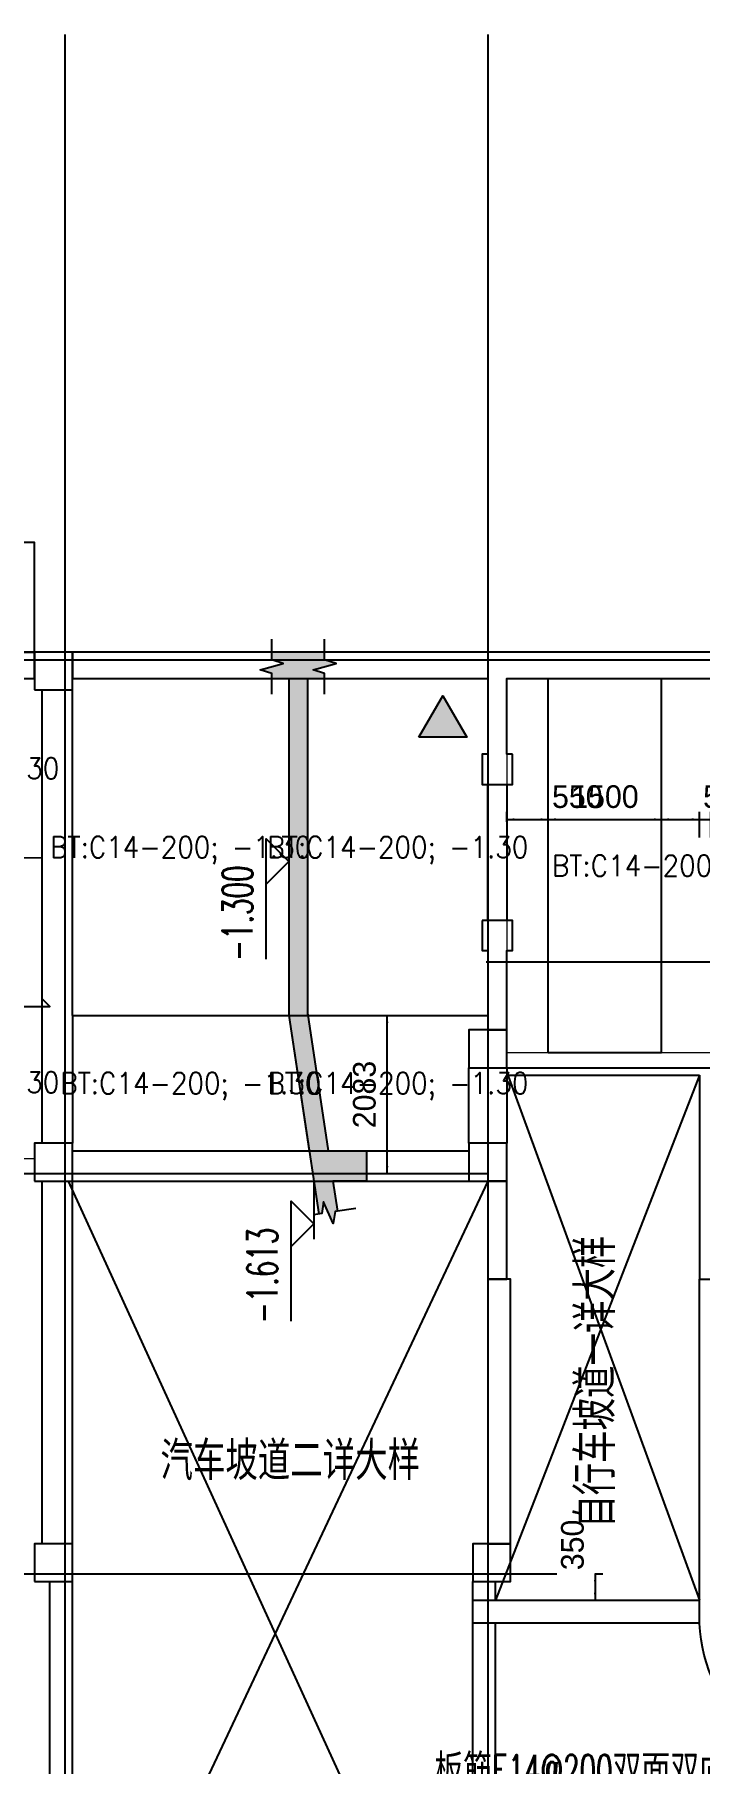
# Model space of a CAD drawing. Header units: millimetres. Extents: x 129427 to 386235, y 419441 to 703525.
# Drawn here: x 295196 to 303996, y 654936 to 677820 of the extents above; entities that cross this region are included whole.
import ezdxf
from ezdxf.enums import TextEntityAlignment as Align

# ---------------------------------------------------------------- set-up
doc = ezdxf.new("R2010")
doc.units = ezdxf.units.MM
doc.header["$LTSCALE"] = 100
for name, color, linetype in [('B-DIM', 1, 'Continuous'), ('B-dote', 253, 'Continuous'), ('B-TEXT', 7, 'Continuous'), ('B-开洞', 7, 'Continuous'), ('B-正筋钢筋', 6, 'Continuous'), ('B-沉降观测点', 5, 'Continuous'), ('COLU', 7, 'Continuous'), ('h填实-板', 254, 'Continuous'), ('h斜线-墙', 7, 'Continuous'), ('h斜线-柱', 7, 'Continuous'), ('Q-门框', 6, 'Continuous'), ('WALL', 3, 'Continuous'), ('梁', 4, 'Continuous'), ('梁虚线', 4, 'Continuous')]:
    doc.layers.add(name, color=color, linetype=linetype)
doc.layers.add('floor13', color=211, linetype='Continuous', lineweight=0, true_color=0xffaaff)
doc.styles.get("Standard").update_dxf_attribs({"font": 'standard'})
doc.styles.add('汉字', font='汉字')
doc.dimstyles.get("Standard").update_dxf_attribs({"dimtxt": 300, "dimasz": 100, "dimexe": 100, "dimexo": 250, "dimgap": 100, "dimtad": 0, "dimtoh": 1, "dimdec": 0, "dimdsep": 46, "dimcen": 0.09, "dimclrt": 7, "dimadec": 0, "dimazin": 0, "dimtfac": 1, "dimtdec": 4, "dimtofl": 0, "dimtmove": 0, "dimatfit": 3, "dimfxl": 4, "dimfxlon": 1, "dimtolj": 1, "dimtzin": 0, "dimarcsym": 0})

# ---------------------------------------------------------------- blocks, each defined once
blk = doc.blocks.new('*D111')
at = {"layer": 'B-TEXT', "color": 0, "linetype": 'ByBlock', "lineweight": -2}
for p, q in [((299640, 664835), (299963, 664835)), ((299863, 662745), (299863, 664835)), ((299640, 662745), (299963, 662745))]:
    blk.add_line(p, q, dxfattribs=at)
for points in [[(299863, 664835), (299880, 664735), (299846, 664735)], [(299863, 662745), (299846, 662845), (299880, 662845)]]:
    blk.add_solid(points, dxfattribs=at)
at = {"layer": 'B-TEXT', "color": 7, "linetype": 'Continuous', "lineweight": -2, "insert": (299563, 663790), "char_height": 300, "width": 780, "attachment_point": 5, "rotation": 90, "style": '汉字'}
blk.add_mtext('2083', dxfattribs=at)
blk = doc.blocks.new('*D591')
at = {"layer": 'B-DIM', "color": 0, "linetype": 'ByBlock', "lineweight": -2}
for p, q in [((302613, 657445), (302717, 657445)), ((302617, 657445), (302617, 657095)), ((302613, 657095), (302717, 657095))]:
    blk.add_line(p, q, dxfattribs=at)
for points in [[(302617, 657445), (302634, 657345), (302600, 657345)], [(302617, 657095), (302600, 657195), (302634, 657195)]]:
    blk.add_solid(points, dxfattribs=at)
at = {"layer": 'B-DIM', "color": 7, "linetype": 'Continuous', "lineweight": -2, "insert": (302317, 657828), "char_height": 300, "width": 566.67, "attachment_point": 5, "rotation": 90, "style": '汉字'}
blk.add_mtext('350', dxfattribs=at)
blk = doc.blocks.new('A$C7FDE0673')
at = {"layer": 'B-沉降观测点'}
blk.add_hatch(color=256, dxfattribs=at).paths.add_polyline_path([(318, 551), (0, 0), (636, 0)], flags=0)
blk.add_lwpolyline([(0, 0), (318, 551), (636, 0)], close=True, dxfattribs=at)
blk = doc.blocks.new('*D467')
at = {"layer": 'B-DIM', "color": 0, "linetype": 'ByBlock', "lineweight": -2}
for p, q in [((301446, 667401), (301446, 667531)), ((301996, 667401), (301996, 667531)), ((301446, 667431), (301996, 667431))]:
    blk.add_line(p, q, dxfattribs=at)
for points in [[(301446, 667431), (301546, 667447), (301546, 667414)], [(301996, 667431), (301896, 667414), (301896, 667447)]]:
    blk.add_solid(points, dxfattribs=at)
at = {"layer": 'B-DIM', "color": 7, "linetype": 'Continuous', "lineweight": -2, "insert": (302380, 667731), "char_height": 300, "width": 566.67, "attachment_point": 5, "style": '汉字'}
blk.add_mtext('550', dxfattribs=at)
blk = doc.blocks.new('*D119')
at = {"layer": 'B-DIM', "color": 0, "linetype": 'ByBlock', "lineweight": -2}
for p, q in [((301996, 667194), (301996, 667531)), ((303496, 667194), (303496, 667531)), ((301996, 667431), (303496, 667431))]:
    blk.add_line(p, q, dxfattribs=at)
for points in [[(301996, 667431), (302096, 667447), (302096, 667414)], [(303496, 667431), (303396, 667414), (303396, 667447)]]:
    blk.add_solid(points, dxfattribs=at)
at = {"layer": 'B-DIM', "color": 7, "linetype": 'Continuous', "lineweight": -2, "insert": (302746, 667731), "char_height": 300, "width": 690, "attachment_point": 5, "style": '汉字'}
blk.add_mtext('1500', dxfattribs=at)
blk = doc.blocks.new('*D586')
at = {"layer": 'B-DIM', "color": 0, "linetype": 'ByBlock', "lineweight": -2}
for p, q in [((303496, 667194), (303496, 667531)), ((303996, 667194), (303996, 667531)), ((303496, 667431), (303996, 667431))]:
    blk.add_line(p, q, dxfattribs=at)
for points in [[(303496, 667431), (303596, 667447), (303596, 667414)], [(303996, 667431), (303896, 667414), (303896, 667447)]]:
    blk.add_solid(points, dxfattribs=at)
at = {"layer": 'B-DIM', "color": 7, "linetype": 'Continuous', "lineweight": -2, "insert": (304380, 667731), "char_height": 300, "width": 566.67, "attachment_point": 5, "style": '汉字'}
blk.add_mtext('500', dxfattribs=at)
blk = doc.blocks.new('*D227')
at = {"layer": 'B-DIM', "color": 0, "linetype": 'ByBlock', "lineweight": -2}
for p, q in [((303996, 667194), (303996, 667531)), ((304146, 667194), (304146, 667531)), ((303796, 667431), (304346, 667431))]:
    blk.add_line(p, q, dxfattribs=at)
for points in [[(303996, 667431), (303896, 667414), (303896, 667447)], [(304146, 667431), (304246, 667447), (304246, 667414)]]:
    blk.add_solid(points, dxfattribs=at)
at = {"layer": 'B-DIM', "color": 7, "linetype": 'Continuous', "lineweight": -2, "insert": (304947, 667681), "char_height": 300, "width": 476.67, "attachment_point": 5, "style": '汉字'}
blk.add_mtext('150', dxfattribs=at)

msp = doc.modelspace()

# ---------------------------------------------------------------- hatches: boundary and pattern name
at = {"layer": 'h填实-板'}
msp.add_hatch(color=256, dxfattribs=at).paths.add_polyline_path([(298812.5, 669294.7), (299035.9, 669294.7), (299035.9, 669363), (298884.3, 669411.3), (299187.5, 669494), (299035.9, 669542.2), (299035.9, 669644.7), (298335.9, 669644.7), (298335.9, 669542.2), (298487.5, 669494), (298184.3, 669411.3), (298335.9, 669363), (298335.9, 669294.7), (298562.5, 669294.7), (298562.5, 664834.7), (298957.2, 662207.8), (298996.8, 662213.8), (299022, 662370.9), (299148.9, 662083.3), (299174, 662240.4), (299204.4, 662245), (299144.4, 662644.7), (299591.6, 662644.7), (299591.6, 663044.7), (299084.3, 663044.7), (298812.5, 664853.4)], flags=0)
at = {"layer": 'h斜线-墙'}
h = msp.add_hatch(dxfattribs=at)
h.set_pattern_fill('ANSI31', color=256, scale=40, style=0)
h.set_pattern_definition([])
h.paths.add_polyline_path([(292296.5, 670844.7), (293496.5, 670844.7), (293496.5, 669644.7), (293746.5, 669644.7), (293746.5, 670844.7), (294946.5, 670844.7), (294946.5, 669644.7), (295196.5, 669644.7), (295196.5, 671094.7), (292296.5, 671094.7)], flags=0)
h = msp.add_hatch(dxfattribs=at)
h.set_pattern_fill('ANSI31', color=256, scale=40, style=0)
h.set_pattern_definition([])
h.paths.add_polyline_path([(292296.5, 669294.7), (295196.5, 669294.7), (295196.5, 669644.7), (292296.5, 669644.7)], flags=0)
h = msp.add_hatch(dxfattribs=at)
h.set_pattern_fill('ANSI31', color=256, scale=40, style=0)
h.set_pattern_definition([])
h.paths.add_polyline_path([(301196.5, 669294.7), (301196.5, 667894.7), (301446.5, 667894.7), (301446.5, 669294.7), (306096.5, 669294.7), (306096.5, 669644.7), (295696.5, 669644.7), (295696.5, 669294.7)], flags=0)
h = msp.add_hatch(dxfattribs=at)
h.set_pattern_fill('ANSI31', color=256, scale=40, style=0)
h.set_pattern_definition([])
h.paths.add_polyline_path([(301196.5, 667894.7), (301446.5, 667894.7), (301446.5, 666094.7), (301196.5, 666094.7)], flags=0)
h = msp.add_hatch(dxfattribs=at)
h.set_pattern_fill('ANSI31', color=256, scale=40, style=0)
h.set_pattern_definition([])
h.paths.add_polyline_path([(301446.5, 666094.7), (301196.5, 666094.7), (301196.5, 664644.7), (301446.5, 664644.7)], flags=0)
h = msp.add_hatch(dxfattribs=at)
h.set_pattern_fill('ANSI31', color=256, scale=40, style=0)
h.set_pattern_definition([])
h.paths.add_polyline_path([(300946.5, 664144.7), (301446.5, 664144.7), (301446.5, 663144.7), (300946.5, 663144.7)], flags=0)
h = msp.add_hatch(dxfattribs=at)
h.set_pattern_fill('ANSI31', color=256, scale=40, style=0)
h.set_pattern_definition([])
h.paths.add_polyline_path([(301196.5, 662644.7), (301196.5, 661344.7), (301446.5, 661344.7), (301446.5, 662644.7)], flags=0)
h = msp.add_hatch(dxfattribs=at)
h.set_pattern_fill('ANSI31', color=256, scale=40, style=0)
h.set_pattern_definition([])
h.paths.add_polyline_path([(301196.5, 657844.7), (301496.5, 657844.7), (301496.5, 661344.7), (301196.5, 661344.7)], flags=0)
h = msp.add_hatch(dxfattribs=at)
h.set_pattern_fill('ANSI31', color=256, scale=40, style=0)
h.set_pattern_definition([])
edge = h.paths.add_edge_path(flags=0)
edge.add_line((310396.5, 658194.7), (309496.5, 658194.7))
edge.add_line((309496.5, 658194.7), (309496.5, 655044.7))
edge.add_line((309496.5, 655044.7), (310396.5, 655044.7))
edge.add_line((310396.5, 655044.7), (310396.5, 655944.7))
edge.add_line((310396.5, 655944.7), (310696.5, 655944.7))
edge.add_line((310696.5, 655944.7), (310696.5, 654744.7))
edge.add_line((310696.5, 654744.7), (306146.5, 654744.7))
edge.add_arc((306146.5, 656894.7), 2150, 180, 270, ccw=False)
edge.add_line((303996.5, 656894.7), (303996.5, 661344.7))
edge.add_line((303996.5, 661344.7), (304296.5, 661344.7))
edge.add_line((304296.5, 661344.7), (304296.5, 656894.7))
edge.add_arc((306146.5, 656894.7), 1850, 180, 270)
edge.add_line((306146.5, 655044.7), (309196.5, 655044.7))
edge.add_line((309196.5, 655044.7), (309196.5, 658494.7))
edge.add_line((309196.5, 658494.7), (313146.5, 658494.7))
edge.add_line((313146.5, 658494.7), (313146.5, 658244.7))
edge.add_line((313146.5, 658244.7), (312546.5, 658244.7))
edge.add_line((312546.5, 658244.7), (312546.5, 656244.7))
edge.add_line((312546.5, 656244.7), (313146.5, 656244.7))
edge.add_line((313146.5, 656244.7), (313146.5, 655944.7))
edge.add_line((313146.5, 655944.7), (312096.5, 655944.7))
edge.add_line((312096.5, 655944.7), (312096.5, 656244.7))
edge.add_line((312096.5, 656244.7), (312296.5, 656244.7))
edge.add_line((312296.5, 656244.7), (312296.5, 658244.7))
edge.add_line((312296.5, 658244.7), (310696.5, 658244.7))
edge.add_line((310696.5, 658244.7), (310696.5, 656644.7))
edge.add_line((310696.5, 656644.7), (310396.5, 656644.7))
edge.add_line((310396.5, 656644.7), (310396.5, 658194.7))
at = {"layer": 'h斜线-柱'}
h = msp.add_hatch(dxfattribs=at)
h.set_pattern_fill('ANSI31', color=256, scale=40, style=0)
h.set_pattern_definition([])
h.paths.add_polyline_path([(295196.5, 669144.7), (295696.5, 669144.7), (295696.5, 669644.7), (295196.5, 669644.7)], flags=0)
h = msp.add_hatch(dxfattribs=at)
h.set_pattern_fill('ANSI31', color=256, scale=40, style=0)
h.set_pattern_definition([])
h.paths.add_polyline_path([(300946.5, 664144.7), (301446.5, 664144.7), (301446.5, 664644.7), (300946.5, 664644.7)], flags=0)
h = msp.add_hatch(dxfattribs=at)
h.set_pattern_fill('ANSI31', color=256, scale=40, style=0)
h.set_pattern_definition([])
h.paths.add_polyline_path([(295196.5, 662644.7), (295696.5, 662644.7), (295696.5, 663144.7), (295196.5, 663144.7)], flags=0)
h = msp.add_hatch(dxfattribs=at)
h.set_pattern_fill('ANSI31', color=256, scale=40, style=0)
h.set_pattern_definition([])
h.paths.add_polyline_path([(300946.5, 662644.7), (301446.5, 662644.7), (301446.5, 663144.7), (300946.5, 663144.7)], flags=0)
h = msp.add_hatch(dxfattribs=at)
h.set_pattern_fill('ANSI31', color=256, scale=40, style=0)
h.set_pattern_definition([])
h.paths.add_polyline_path([(295196.5, 657344.7), (295696.5, 657344.7), (295696.5, 657844.7), (295196.5, 657844.7)], flags=0)
h = msp.add_hatch(dxfattribs=at)
h.set_pattern_fill('ANSI31', color=256, scale=40, style=0)
h.set_pattern_definition([])
h.paths.add_polyline_path([(300996.5, 657344.7), (301496.5, 657344.7), (301496.5, 657844.7), (300996.5, 657844.7)], flags=0)

# ---------------------------------------------------------------- linework, layer by layer
at = {"layer": 'B-dote'}
for p, q in [((295596.5, 677819.9), (295596.5, 635994.7)), ((301196.5, 677819.9), (301196.5, 628994.7)), ((292196.5, 669544.7), (366898.7, 669544.7)), ((301173.2, 665544.7), (366857.1, 665544.7)), ((301173.2, 664144.7), (366857.1, 664144.7)), ((241717.6, 662744.7), (301196.5, 662744.7)), ((232446.5, 657444.7), (302108.2, 657444.7))]:
    msp.add_line(p, q, dxfattribs=at)
at = {"layer": 'B-TEXT'}
for p, q in [((299035.9, 669644.7), (298335.9, 669644.7)), ((295696.5, 664834.7), (301196.5, 664834.7)), ((298891.6, 662644.7), (298891.6, 661875.7))]:
    msp.add_line(p, q, dxfattribs=at)
for points in [[(298335.9, 669087.3), (298335.9, 669363), (298184.3, 669411.3), (298487.5, 669494), (298335.9, 669542.2), (298335.9, 669817.9)], [(299035.9, 669087.3), (299035.9, 669363), (298884.3, 669411.3), (299187.5, 669494), (299035.9, 669542.2), (299035.9, 669817.9)], [(298335.9, 669294.7), (298562.5, 669294.7), (298562.5, 664834.7), (298957.2, 662207.8)], [(298812.5, 664834.7), (298812.5, 669294.7), (299035.9, 669294.7)], [(298262.5, 665582.8), (298262.5, 667174.6), (298562.5, 666874.6), (298262.5, 666574.6)], [(298809.8, 664871.8), (299084.3, 663044.7), (299591.6, 663044.7), (299591.6, 662644.7), (299144.4, 662644.7), (299204.4, 662245)], [(298591.6, 660787.8), (298591.6, 662379.6), (298891.6, 662079.6), (298591.6, 661779.6)], [(299446.7, 662281.4), (299174, 662240.4), (299148.9, 662083.3), (299022, 662370.9), (298996.8, 662213.8), (298891.6, 662198)]]:
    msp.add_lwpolyline(points, dxfattribs=at)
at = {"layer": 'B-开洞'}
for p, q in [((303996.5, 664044.7), (301296.5, 657094.7)), ((301446.5, 664079.8), (303996.5, 657094.7)), ((300996.5, 650944.7), (295646.5, 662644.7)), ((301196.5, 662644.7), (295696.5, 650944.7))]:
    msp.add_line(p, q, dxfattribs=at)
at = {"layer": 'B-正筋钢筋'}
msp.add_lwpolyline([(292220, 665061.6), (292113.9, 664955.5), (295399.4, 664955.5), (295293.4, 665061.6)], dxfattribs=at)
at = {"layer": 'COLU'}
for points in [[(295196.5, 669144.7), (295696.5, 669144.7), (295696.5, 669644.7), (295196.5, 669644.7)], [(300946.5, 664144.7), (301446.5, 664144.7), (301446.5, 664644.7), (300946.5, 664644.7)], [(295196.5, 662644.7), (295696.5, 662644.7), (295696.5, 663144.7), (295196.5, 663144.7)], [(300946.5, 662644.7), (301446.5, 662644.7), (301446.5, 663144.7), (300946.5, 663144.7)], [(295196.5, 657344.7), (295696.5, 657344.7), (295696.5, 657844.7), (295196.5, 657844.7)], [(300996.5, 657344.7), (301496.5, 657344.7), (301496.5, 657844.7), (300996.5, 657844.7)]]:
    msp.add_lwpolyline(points, close=True, dxfattribs=at)
at = {"layer": 'floor13'}
for p, q in [((295196.5, 669294.7), (292296.5, 669294.7)), ((295196.5, 669144.7), (295196.5, 669294.7)), ((295296.5, 669144.7), (295196.5, 669144.7)), ((295296.5, 666920.8), (295296.5, 669144.7)), ((298335.9, 669294.7), (295696.5, 669294.7)), ((295696.5, 669294.7), (295696.5, 669144.7)), ((295696.5, 669144.7), (295696.5, 664834.7)), ((298562.5, 669294.7), (298335.9, 669294.7)), ((298562.5, 666874.6), (298562.5, 669294.7)), ((301196.5, 669294.7), (298812.5, 669294.7)), ((298812.5, 669294.7), (298812.5, 664853.4)), ((301196.5, 667894.7), (301196.5, 669294.7)), ((306096.5, 669294.7), (301446.5, 669294.7)), ((301446.5, 669294.7), (301446.5, 667894.7)), ((301196.5, 666094.7), (301196.5, 667894.7)), ((301446.5, 667894.7), (301446.5, 666094.7)), ((298262.5, 667174.6), (298562.5, 666874.6)), ((298262.5, 666574.6), (298262.5, 667174.6)), ((295296.5, 666920.8), (292296.5, 666920.8)), ((292296.5, 666920.8), (295296.5, 666920.8)), ((295296.5, 664955.5), (295296.5, 666920.8)), ((298562.5, 666874.6), (298262.5, 666574.6)), ((298562.5, 664834.7), (298562.5, 666874.6)), ((301196.5, 664834.7), (301196.5, 666094.7)), ((301446.5, 666094.7), (301446.5, 664644.7)), ((295296.5, 664955.5), (292296.5, 664955.5)), ((292296.5, 664955.5), (295296.5, 664955.5)), ((295296.5, 663144.7), (295296.5, 664955.5)), ((298562.5, 664834.7), (295696.5, 664834.7)), ((295696.5, 664834.7), (295696.5, 663144.7)), ((295696.5, 664834.7), (298562.5, 664834.7)), ((298831.5, 663044.7), (298562.5, 664834.7)), ((298812.5, 664853.4), (298815.3, 664834.7)), ((301196.5, 664834.7), (298815.3, 664834.7)), ((298815.3, 664834.7), (299084.3, 663044.7)), ((298815.3, 664834.7), (301196.5, 664834.7)), ((301196.5, 664644.7), (301196.5, 664834.7)), ((300946.5, 664144.7), (300946.5, 664644.7)), ((300946.5, 664644.7), (301196.5, 664644.7)), ((301446.5, 664644.7), (301446.5, 664344.7)), ((301446.5, 664344.7), (305496.5, 664344.7)), ((300946.5, 663144.7), (300946.5, 664144.7)), ((295196.5, 662944.7), (295196.5, 663144.7)), ((295196.5, 663144.7), (295296.5, 663144.7)), ((295696.5, 663144.7), (295696.5, 663044.7)), ((295696.5, 663044.7), (298831.5, 663044.7)), ((299084.3, 663044.7), (299591.6, 663044.7)), ((299591.6, 663044.7), (300946.5, 663044.7)), ((300946.5, 663044.7), (300946.5, 663144.7)), ((292296.5, 662944.7), (295196.5, 662944.7))]:
    msp.add_line(p, q, dxfattribs=at)
at = {"layer": 'Q-门框'}
for points in [[(301196.5, 667894.7), (301446.5, 667894.7), (301446.5, 666094.7), (301196.5, 666094.7)], [(300946.5, 664144.7), (301446.5, 664144.7), (301446.5, 663144.7), (300946.5, 663144.7)]]:
    msp.add_lwpolyline(points, close=True, dxfattribs=at)
at = {"layer": 'WALL'}
for points in [[(292296.5, 670844.7), (293496.5, 670844.7), (293496.5, 669644.7), (293746.5, 669644.7), (293746.5, 670844.7), (294946.5, 670844.7), (294946.5, 669644.7), (295196.5, 669644.7), (295196.5, 671094.7), (292296.5, 671094.7)], [(292296.5, 669294.7), (295196.5, 669294.7), (295196.5, 669644.7), (292296.5, 669644.7)], [(301521.5, 668294.7), (301446.5, 668294.7), (301446.5, 669294.7), (306096.5, 669294.7), (306096.5, 669644.7), (295696.5, 669644.7), (295696.5, 669294.7), (301196.5, 669294.7), (301196.5, 668294.7), (301121.5, 668294.7), (301121.5, 667894.7), (301521.5, 667894.7)], [(301121.5, 666094.7), (301121.5, 665694.7), (301196.5, 665694.7), (301196.5, 664644.7), (301446.5, 664644.7), (301446.5, 665694.7), (301521.5, 665694.7), (301521.5, 666094.7)], [(301196.5, 662644.7), (301196.5, 661344.7), (301446.5, 661344.7), (301446.5, 662644.7)]]:
    msp.add_lwpolyline(points, close=True, dxfattribs=at)
msp.add_lwpolyline([(301196.5, 657844.7), (301496.5, 657844.7), (301496.5, 661344.7), (301196.5, 661344.7), (301196.5, 657844.7)], dxfattribs=at)
msp.add_lwpolyline([(306146.5, 654744.7, -0.4142136), (303996.5, 656894.7), (303996.5, 661344.7), (304296.5, 661344.7), (304296.5, 656894.7, 0.4142136), (306146.5, 655044.7), (309196.5, 655044.7), (309196.5, 658494.7), (313146.5, 658494.7), (313146.5, 658244.7), (312546.5, 658244.7), (312546.5, 656244.7), (313146.5, 656244.7), (313146.5, 655944.7), (312096.5, 655944.7), (312096.5, 656244.7), (312296.5, 656244.7), (312296.5, 658244.7), (310696.5, 658244.7), (310696.5, 656644.7), (310396.5, 656644.7), (310396.5, 658194.7)], format="xyb", dxfattribs=at)
at = {"layer": '梁'}
for p, q in [((295696.5, 664834.7), (295696.5, 663144.7)), ((301446.5, 664044.7), (303996.5, 664044.7)), ((303996.5, 664044.7), (303996.5, 661344.7)), ((295696.5, 662644.7), (300946.5, 662644.7)), ((295696.5, 657844.7), (295696.5, 662644.7)), ((295696.5, 652244.7), (295696.5, 657344.7)), ((300996.5, 652244.7), (300996.5, 657344.7)), ((300996.5, 657094.7), (303996.5, 657094.7)), ((300996.5, 656794.7), (303996.5, 656794.7))]:
    msp.add_line(p, q, dxfattribs=at)
at = {"layer": '梁虚线'}
for p, q in [((295296.5, 663144.7), (295296.5, 669144.7)), ((295696.5, 664834.7), (295696.5, 669144.7)), ((301996.5, 664344.7), (301996.5, 669294.7)), ((303496.5, 664344.7), (303496.5, 669294.7)), ((301996.5, 664344.7), (303496.5, 664344.7)), ((295696.5, 663044.7), (300946.5, 663044.7)), ((295296.5, 657844.7), (295296.5, 662644.7)), ((295396.5, 652244.7), (295396.5, 657344.7)), ((301296.5, 657094.7), (301296.5, 657344.7)), ((301296.5, 652244.7), (301296.5, 656794.7))]:
    msp.add_line(p, q, dxfattribs=at)

# ---------------------------------------------------------------- block references
at = {"layer": 'B-沉降观测点'}
msp.add_blockref('A$C7FDE0673', (300281.3, 668518.1), dxfattribs=at)

# ---------------------------------------------------------------- texts
at = {"layer": 'B-TEXT', "width": 0.7}
for s, rotation, p in [('-1.300', 90, (298202.5, 666821.8)), ('-1.613', 90, (298531.6, 662026.8)), ('板筋E14@200双面双向拉通', 360, (305139.3, 654529.1))]:
    msp.add_text(s, height=400, rotation=rotation, dxfattribs=at).set_placement(p, align=Align.BOTTOM_RIGHT)
at = {"layer": 'B-开洞', "width": 0.7}
msp.add_text('自行车坡道一详大样', height=450, rotation=90, dxfattribs=at).set_placement((302828.7, 658055.1))
msp.add_text('汽车坡道二详大样', height=450, dxfattribs=at).set_placement((296862.7, 658734.8))
at = {"layer": 'floor13'}
for p in [(293796.5, 668107.8), (297129.5, 667064.7), (300004.5, 667064.7), (303771.5, 666819.7), (293796.5, 663950.1), (297264, 663939.7), (300005.9, 663939.7)]:
    msp.add_text('BT:C14-200; -1.30', height=280, dxfattribs=at).set_placement(p, align=Align.MIDDLE_CENTER)

# ---------------------------------------------------------------- dimensions: what is measured, and where the dimension line sits
at = {"layer": 'B-DIM'}
for base, p1, p2, picture, middle in [((301996.5, 667430.8), (301446.5, 667400.7), (301996.5, 667400.7), '*D467', (301721.5, 667730.8)), ((303496.5, 667430.8), (301996.5, 667194.4), (303496.5, 667194.4), '*D119', (302746.5, 667730.8)), ((303996.5, 667430.8), (303496.5, 667194.4), (303996.5, 667194.4), '*D586', (303746.5, 667730.8)), ((304146.5, 667430.8), (303996.5, 667194.4), (304146.5, 667194.4), '*D227', (304533.8, 667680.8))]:
    dim = msp.add_linear_dim(base=base, p1=p1, p2=p2, dimstyle='Standard', dxfattribs=at)
    dim.commit()
    dim.dimension.update_dxf_attribs({"geometry": picture, "text_midpoint": middle})
dim = msp.add_linear_dim(base=(302617.1, 657094.7), p1=(302108.2, 657444.7), p2=(302108.2, 657094.7), angle=90, dimstyle='Standard', dxfattribs=at)
dim.commit()
dim.dimension.update_dxf_attribs({"geometry": '*D591', "text_midpoint": (302317.1, 657269.7)})
at = {"layer": 'B-TEXT'}
dim = msp.add_linear_dim(base=(299863, 664834.7), p1=(299639.6, 662744.7), p2=(299639.6, 664834.7), angle=90, text='2083', dimstyle='Standard', dxfattribs=at)
dim.commit()
dim.dimension.update_dxf_attribs({"geometry": '*D111', "text_midpoint": (299563, 663789.7)})

doc.saveas('drawing.dxf')
